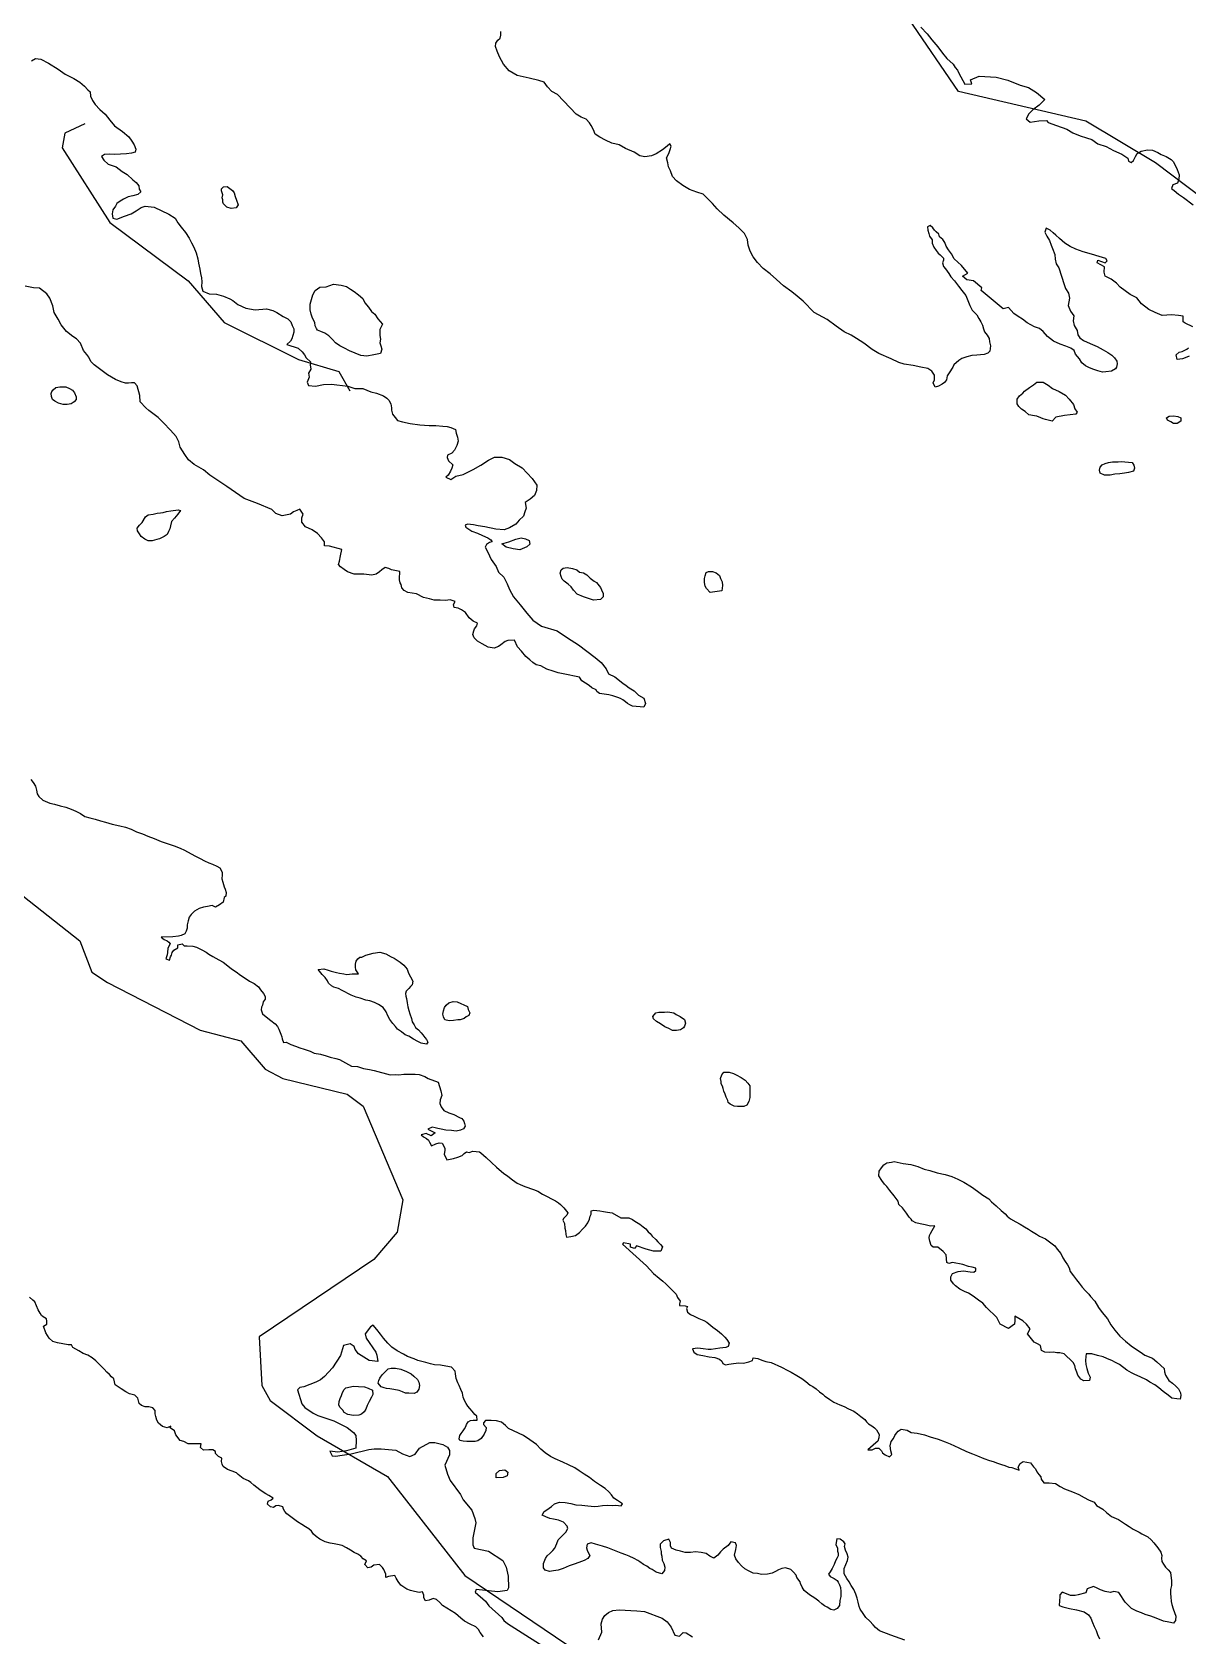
# Model space of a CAD drawing. Header units: metres. Extents: x 13.21 to 19.52, y 42.14 to 46.62.
# Drawn here: x 15.0996 to 15.2269, y 43.8948 to 44.0714 of the extents above; entities that cross this region are included whole.
import ezdxf

# ---------------------------------------------------------------- set-up
doc = ezdxf.new("R2010")
doc.units = ezdxf.units.M
doc.header["$MEASUREMENT"] = 0
doc.layers.add('CESTE', color=5, linetype='Continuous')
doc.layers.add('hr', color=9, linetype='Continuous')

msp = doc.modelspace()

# ---------------------------------------------------------------- linework, layer by layer
at = {"layer": 'CESTE'}
for points in [[(15.2388, 44.04534), (15.22332, 44.057), (15.21567, 44.0616), (15.20163, 44.06487), (15.19616, 44.07288), (15.1871, 44.07905), (15.181, 44.08475), (15.17477, 44.09239), (15.1647, 44.09779), (15.15242, 44.0978), (15.15029, 44.09882), (15.14651, 44.10336), (15.12587, 44.11343), (15.1168, 44.11961), (15.11048, 44.12732), (15.09636, 44.13475), (15.07868, 44.1416), (15.07647, 44.14187), (15.07488, 44.14029), (15.07138, 44.14066)], [(15.10542, 44.06131), (15.10321, 44.06027), (15.10295, 44.05867), (15.10817, 44.05044), (15.1168, 44.04402), (15.12078, 44.03944), (15.12895, 44.03534), (15.13339, 44.03403), (15.13461, 44.03189)], [(15.09141, 43.98195), (15.10489, 43.97133), (15.1062, 43.9679), (15.10793, 43.96676), (15.11814, 43.9615), (15.12262, 43.96034), (15.12527, 43.95721), (15.12725, 43.95618), (15.13433, 43.95444), (15.13608, 43.95314), (15.14044, 43.94283), (15.13984, 43.93927), (15.13725, 43.93625), (15.12461, 43.92773), (15.12491, 43.92238), (15.12583, 43.92071), (15.13101, 43.91682), (15.13876, 43.91235), (15.14727, 43.90145), (15.15849, 43.89386)]]:
    msp.add_lwpolyline(points, dxfattribs=at)
at = {"layer": 'hr'}
for points in [[(15.22744, 44.03894), (15.22661, 44.03935), (15.22637, 44.03949), (15.22639, 44.04012), (15.22587, 44.04018), (15.22508, 44.04027), (15.22407, 44.04018), (15.2233, 44.04052), (15.2226, 44.04087), (15.22179, 44.04147), (15.22127, 44.04213), (15.22054, 44.04251), (15.21943, 44.04332), (15.21904, 44.04375), (15.21845, 44.04418), (15.21778, 44.04454), (15.21768, 44.04497), (15.2177, 44.04556), (15.21691, 44.04598), (15.21698, 44.0463), (15.21777, 44.04598), (15.21799, 44.04621), (15.21787, 44.04648), (15.21711, 44.04669), (15.21627, 44.04696), (15.21535, 44.04722), (15.21455, 44.0475), (15.21392, 44.0478), (15.21335, 44.04818), (15.21275, 44.04866), (15.21236, 44.04903), (15.21208, 44.04931), (15.21173, 44.04961), (15.21128, 44.04981), (15.21115, 44.04936), (15.21138, 44.04894), (15.21166, 44.04844), (15.21185, 44.04793), (15.21207, 44.0474), (15.21217, 44.04711), (15.21223, 44.04693), (15.21229, 44.04639), (15.21241, 44.04589), (15.21268, 44.04543), (15.21327, 44.0436), (15.21343, 44.04316), (15.21375, 44.04264), (15.21387, 44.04211), (15.2137, 44.04129), (15.21396, 44.04067), (15.21434, 44.04016), (15.21428, 44.03961), (15.21437, 44.03908), (15.2147, 44.03853), (15.21478, 44.03806), (15.21501, 44.03773), (15.21542, 44.03743), (15.21613, 44.03713), (15.21692, 44.03677), (15.21756, 44.0364), (15.21807, 44.03612), (15.21854, 44.03582), (15.21883, 44.03555), (15.21908, 44.03518), (15.21911, 44.03487), (15.21905, 44.03452), (15.21892, 44.03431), (15.21847, 44.03406), (15.21786, 44.034), (15.21751, 44.03395), (15.21698, 44.03409), (15.21653, 44.03424), (15.21605, 44.03445), (15.21564, 44.03464), (15.21522, 44.035), (15.21497, 44.03544), (15.21452, 44.03595), (15.21436, 44.03635), (15.21402, 44.03661), (15.21344, 44.03682), (15.21283, 44.03705), (15.21211, 44.03737), (15.21144, 44.03787), (15.21097, 44.03842), (15.21054, 44.03875), (15.21001, 44.03896), (15.20921, 44.03939), (15.20867, 44.03978), (15.20819, 44.0401), (15.20774, 44.04042), (15.20714, 44.04108), (15.20657, 44.04092), (15.20412, 44.04296), (15.20422, 44.04324), (15.20329, 44.04402), (15.20256, 44.04411), (15.20208, 44.04452), (15.20265, 44.04486), (15.20196, 44.04569), (15.20116, 44.04645), (15.20085, 44.04697), (15.20055, 44.04743), (15.20027, 44.04783), (15.20014, 44.04822), (15.19992, 44.04856), (15.19955, 44.04886), (15.19947, 44.04915), (15.19919, 44.04941), (15.199, 44.04959), (15.19881, 44.04984), (15.19853, 44.05009), (15.19824, 44.04996), (15.19826, 44.04959), (15.19836, 44.04923), (15.19846, 44.04895), (15.19875, 44.04852), (15.19875, 44.04815), (15.19891, 44.04773), (15.19916, 44.04735), (15.19938, 44.04707), (15.1996, 44.04689), (15.19999, 44.04652), (15.19999, 44.04629), (15.19989, 44.04601), (15.19999, 44.04558), (15.20021, 44.04533), (15.20056, 44.04482), (15.20078, 44.04445), (15.20119, 44.04402), (15.20164, 44.04344), (15.20199, 44.04294), (15.20243, 44.04239), (15.20268, 44.04184), (15.20287, 44.04129), (15.20315, 44.04079), (15.20364, 44.04028), (15.20386, 44.03985), (15.20408, 44.03951), (15.20427, 44.03912), (15.20439, 44.03872), (15.20451, 44.03841), (15.2048, 44.03804), (15.20502, 44.03765), (15.20506, 44.03728), (15.20516, 44.03685), (15.20509, 44.03627), (15.20487, 44.03605), (15.20448, 44.03589), (15.20366, 44.03583), (15.20311, 44.03579), (15.20257, 44.03563), (15.202, 44.03547), (15.20167, 44.03524), (15.20113, 44.03476), (15.20101, 44.03449), (15.20087, 44.03428), (15.20074, 44.0341), (15.20039, 44.03357), (15.2003, 44.03311), (15.20008, 44.03282), (15.19985, 44.03264), (15.19944, 44.03243), (15.19908, 44.03231), (15.19883, 44.03277), (15.19899, 44.03313), (15.199, 44.03364), (15.19871, 44.03405), (15.19826, 44.03435), (15.1975, 44.03451), (15.19664, 44.03468), (15.19564, 44.03483), (15.19507, 44.03502), (15.19421, 44.03543), (15.19288, 44.03602), (15.19212, 44.03647), (15.19122, 44.03715), (15.1904, 44.03766), (15.18983, 44.03803), (15.18906, 44.03839), (15.18817, 44.03903), (15.18718, 44.03974), (15.18574, 44.04052), (15.18454, 44.04176), (15.18387, 44.04233), (15.18327, 44.04282), (15.18237, 44.04348), (15.18161, 44.04417), (15.18088, 44.04477), (15.18012, 44.04536), (15.17949, 44.04605), (15.17904, 44.04667), (15.17869, 44.04729), (15.17849, 44.04795), (15.17841, 44.04855), (15.17808, 44.04924), (15.17745, 44.04986), (15.17682, 44.05041), (15.17579, 44.05125), (15.17506, 44.05194), (15.17453, 44.05253), (15.17392, 44.05316), (15.17353, 44.05354), (15.17283, 44.05377), (15.17201, 44.05407), (15.17127, 44.05451), (15.17058, 44.05502), (15.17013, 44.05549), (15.16991, 44.05613), (15.16971, 44.05657), (15.16962, 44.05701), (15.16949, 44.05756), (15.16975, 44.05803), (15.16988, 44.05847), (15.16998, 44.05886), (15.16984, 44.05909), (15.16955, 44.05886), (15.16905, 44.05845), (15.16834, 44.05799), (15.16784, 44.05777), (15.1671, 44.05767), (15.16653, 44.05779), (15.16592, 44.0582), (15.16497, 44.05859), (15.16426, 44.05898), (15.16346, 44.05919), (15.16276, 44.05951), (15.16213, 44.05985), (15.16162, 44.06017), (15.16143, 44.06066), (15.16117, 44.06111), (15.16102, 44.06141), (15.16064, 44.0618), (15.16009, 44.06205), (15.15955, 44.06237), (15.15749, 44.06455), (15.15685, 44.06487), (15.15637, 44.06537), (15.15602, 44.0659), (15.15541, 44.06606), (15.15436, 44.06634), (15.15305, 44.06662), (15.15216, 44.06714), (15.15153, 44.06787), (15.15111, 44.06867), (15.15082, 44.06932), (15.15067, 44.06982), (15.1507, 44.07018), (15.15092, 44.07051), (15.15117, 44.07074), (15.15124, 44.07106), (15.15124, 44.07147)], [(15.19749, 44.07195), (15.19819, 44.07123), (15.1987, 44.07055), (15.19937, 44.06977), (15.19988, 44.06908), (15.20035, 44.0685), (15.20105, 44.06786), (15.20127, 44.06752), (15.20153, 44.06722), (15.20166, 44.06688), (15.20235, 44.06566), (15.20309, 44.06571), (15.20296, 44.06614), (15.20391, 44.06655), (15.20577, 44.06644), (15.20707, 44.06612), (15.20842, 44.06557), (15.20934, 44.06529), (15.21022, 44.06475), (15.21115, 44.06399), (15.21052, 44.06335), (15.20981, 44.06284), (15.20939, 44.0624), (15.20908, 44.06184), (15.20953, 44.06147), (15.21048, 44.06163), (15.21134, 44.06167), (15.21152, 44.06146), (15.21242, 44.06112), (15.21357, 44.06071), (15.21423, 44.06033), (15.21502, 44.05999), (15.21574, 44.05976), (15.21633, 44.05956), (15.21699, 44.05909), (15.21791, 44.0588), (15.21869, 44.05838), (15.21962, 44.05795), (15.22027, 44.05752), (15.22036, 44.0572), (15.22064, 44.05706), (15.22089, 44.05727), (15.22114, 44.0577), (15.22131, 44.05802), (15.22176, 44.05829), (15.22246, 44.05845), (15.22301, 44.05841), (15.22358, 44.05815), (15.22395, 44.05793), (15.2245, 44.05769), (15.22504, 44.05738), (15.2253, 44.05712), (15.22573, 44.05628), (15.22595, 44.05567), (15.22589, 44.05522), (15.22576, 44.05477), (15.22525, 44.05458), (15.2251, 44.05419), (15.22539, 44.05398), (15.22588, 44.05357), (15.22643, 44.05318), (15.22748, 44.0524)], [(15.09955, 44.06825), (15.1, 44.06848), (15.10057, 44.06844), (15.10143, 44.06798), (15.10248, 44.06734), (15.10328, 44.06679), (15.1042, 44.06628), (15.10488, 44.06589), (15.10539, 44.06546), (15.10577, 44.06505), (15.106, 44.06481), (15.10606, 44.06436), (15.10628, 44.06386), (15.10657, 44.06342), (15.10708, 44.06289), (15.10765, 44.06236), (15.10819, 44.0617), (15.1087, 44.06108), (15.10956, 44.06046), (15.11026, 44.05987), (15.11061, 44.05941), (15.11087, 44.05899), (15.11105, 44.05853), (15.11097, 44.05819), (15.11058, 44.05806), (15.11, 44.05799), (15.10937, 44.05797), (15.10873, 44.05792), (15.10818, 44.05796), (15.10761, 44.05794), (15.10726, 44.05771), (15.10752, 44.0573), (15.10799, 44.05686), (15.10889, 44.05655), (15.10955, 44.05606), (15.1101, 44.05572), (15.1107, 44.05515), (15.11108, 44.05483), (15.11137, 44.05448), (15.11143, 44.05411), (15.11159, 44.0538), (15.11127, 44.05352), (15.11071, 44.05336), (15.11019, 44.05327), (15.10968, 44.05302), (15.10933, 44.05278), (15.10894, 44.05253), (15.10882, 44.05224), (15.10853, 44.05182), (15.10843, 44.05139), (15.10853, 44.0509), (15.10894, 44.05081), (15.10978, 44.05114), (15.11054, 44.05139), (15.11108, 44.05171), (15.11163, 44.0521), (15.11206, 44.05222), (15.11306, 44.05214), (15.11468, 44.05137), (15.11536, 44.05093), (15.11567, 44.0504), (15.11605, 44.04992), (15.1165, 44.04935), (15.11691, 44.04871), (15.11717, 44.0482), (15.11742, 44.04773), (15.11768, 44.04711), (15.11787, 44.04644), (15.11793, 44.04596), (15.11809, 44.04531), (15.11815, 44.04481), (15.11828, 44.04435), (15.11831, 44.0439), (15.11827, 44.0434), (15.11841, 44.04287), (15.11911, 44.0426), (15.11993, 44.04255), (15.1207, 44.04234), (15.1214, 44.04202), (15.12171, 44.04184), (15.12229, 44.0414), (15.12315, 44.04099), (15.12417, 44.04083), (15.12544, 44.04092), (15.12615, 44.04076), (15.12659, 44.04053), (15.12726, 44.04009), (15.12777, 44.03984), (15.1281, 44.0395), (15.12825, 44.03911), (15.12844, 44.03872), (15.12844, 44.03835), (15.12834, 44.03799), (15.12822, 44.03764), (15.12809, 44.03736), (15.12767, 44.03701), (15.12891, 44.03661), (15.12936, 44.03618), (15.12961, 44.03588), (15.12981, 44.03555), (15.13028, 44.0351), (15.13023, 44.03477), (15.13033, 44.0343), (15.13007, 44.03383), (15.13012, 44.0334), (15.12992, 44.03286), (15.13005, 44.03248), (15.13082, 44.03242), (15.13171, 44.0326), (15.13261, 44.03264), (15.13439, 44.0324), (15.13515, 44.03216), (15.13605, 44.03216), (15.13694, 44.0318), (15.13755, 44.03164), (15.13831, 44.03134), (15.13869, 44.03109), (15.13892, 44.03086), (15.13914, 44.03047), (15.1392, 44.03003), (15.1392, 44.02978), (15.1393, 44.02935), (15.13959, 44.02898), (15.13987, 44.02864), (15.14041, 44.02848), (15.14127, 44.02831), (15.14232, 44.02816), (15.14334, 44.02807), (15.14408, 44.02807), (15.14487, 44.02802), (15.14532, 44.02799), (15.14574, 44.02786), (15.14625, 44.02765), (15.14631, 44.02723), (15.14647, 44.0268), (15.14655, 44.02637), (15.1464, 44.02587), (15.14612, 44.02538), (15.14583, 44.02504), (15.14538, 44.02481), (15.14532, 44.02455), (15.14548, 44.02421), (15.14595, 44.02375), (15.14585, 44.02339), (15.1457, 44.02306), (15.14545, 44.02263), (15.1452, 44.02238), (15.14575, 44.02212), (15.1463, 44.02249), (15.14709, 44.0227), (15.14818, 44.02323), (15.14904, 44.02373), (15.14987, 44.02426), (15.15054, 44.02458), (15.15134, 44.0246), (15.1522, 44.02433), (15.15277, 44.02391), (15.15357, 44.02341), (15.15414, 44.02284), (15.15468, 44.02226), (15.15519, 44.02151), (15.15518, 44.02093), (15.15493, 44.02036), (15.15448, 44.01997), (15.15393, 44.0196), (15.15403, 44.01899), (15.15388, 44.01859), (15.15372, 44.01809), (15.15327, 44.01766), (15.15289, 44.01723), (15.15218, 44.01681), (15.15161, 44.01661), (15.15068, 44.01667), (15.14947, 44.01693), (15.14874, 44.01702), (15.14823, 44.01713), (15.14757, 44.01722), (15.1473, 44.01711), (15.1474, 44.0169), (15.14804, 44.01644), (15.14867, 44.01622), (15.14922, 44.01596), (15.1498, 44.01571), (15.15014, 44.0155), (15.15027, 44.01529), (15.14998, 44.01521), (15.14967, 44.01498), (15.14953, 44.01468), (15.14979, 44.01415), (15.15018, 44.01332), (15.15071, 44.01257), (15.151, 44.01195), (15.15156, 44.0114), (15.15195, 44.01064), (15.1522, 44.01003), (15.15265, 44.00923), (15.15335, 44.00832), (15.15409, 44.00742), (15.15475, 44.00666), (15.15571, 44.00597), (15.15743, 44.00549), (15.15857, 44.00471), (15.15978, 44.00393), (15.1607, 44.00322), (15.16162, 44.00255), (15.16229, 44.002), (15.16283, 44.00129), (15.16311, 44.00072), (15.16381, 44.00039), (15.16466, 43.9997), (15.16505, 43.99946), (15.16536, 43.9992), (15.16593, 43.99886), (15.16641, 43.9984), (15.16697, 43.99806), (15.16718, 43.99748), (15.16697, 43.99705), (15.16575, 43.99719), (15.16546, 43.99732), (15.16518, 43.99748), (15.16495, 43.99765), (15.16469, 43.99787), (15.16441, 43.99803), (15.16412, 43.99814), (15.16358, 43.99831), (15.16314, 43.99842), (15.16262, 43.99851), (15.16209, 43.99858), (15.16181, 43.99878), (15.16172, 43.99899), (15.16127, 43.99921), (15.16095, 43.99947), (15.16015, 43.99998), (15.15989, 44.00038), (15.15809, 44.00072), (15.15757, 44.00084), (15.157, 44.00102), (15.1563, 44.00125), (15.15566, 44.00162), (15.15512, 44.00173), (15.15477, 44.00199), (15.15445, 44.00228), (15.154, 44.00265), (15.15353, 44.00325), (15.15308, 44.00371), (15.15273, 44.00444), (15.15202, 44.00439), (15.15171, 44.00428), (15.15124, 44.00394), (15.15099, 44.00375), (15.1505, 44.00357), (15.14986, 44.00368), (15.1492, 44.00403), (15.14866, 44.00434), (15.14831, 44.00471), (15.14815, 44.00508), (15.14825, 44.00547), (15.14834, 44.00569), (15.1486, 44.00604), (15.14866, 44.0063), (15.14821, 44.00655), (15.14776, 44.00689), (15.14733, 44.00749), (15.14691, 44.00778), (15.14653, 44.00796), (15.14611, 44.00806), (15.14602, 44.00838), (15.14621, 44.0087), (15.14567, 44.00888), (15.14516, 44.00881), (15.14455, 44.00884), (15.14388, 44.00886), (15.14338, 44.00898), (15.14273, 44.00916), (15.14195, 44.00953), (15.14099, 44.00968), (15.14058, 44.00992), (15.14035, 44.01019), (15.14025, 44.01056), (15.14015, 44.01076), (15.14009, 44.01109), (15.14009, 44.01143), (15.14013, 44.01177), (15.14013, 44.012), (15.13921, 44.01219), (15.13889, 44.01232), (15.1385, 44.01244), (15.13813, 44.01219), (15.13786, 44.01198), (15.13751, 44.0117), (15.13704, 44.01161), (15.13614, 44.0117), (15.13509, 44.01172), (15.13436, 44.01198), (15.13399, 44.01221), (15.1336, 44.01251), (15.13338, 44.01276), (15.13348, 44.01315), (15.1336, 44.01374), (15.13373, 44.01443), (15.13239, 44.0148), (15.13182, 44.01482), (15.13182, 44.01526), (15.1315, 44.01571), (15.13105, 44.01619), (15.13045, 44.01658), (15.12974, 44.01692), (15.12931, 44.01743), (15.12933, 44.01793), (15.12946, 44.01833), (15.12911, 44.01888), (15.12876, 44.01872), (15.12841, 44.01858), (15.12809, 44.01833), (15.12716, 44.01812), (15.12647, 44.01839), (15.12602, 44.01883), (15.12446, 44.01951), (15.12296, 44.02004), (15.12106, 44.02135), (15.1192, 44.02261), (15.11851, 44.02321), (15.11748, 44.0238), (15.11685, 44.02431), (15.11644, 44.02488), (15.11593, 44.0257), (15.11577, 44.02627), (15.11548, 44.02689), (15.11487, 44.02756), (15.11409, 44.02838), (15.1135, 44.02896), (15.11249, 44.02973), (15.11215, 44.03003), (15.11154, 44.03068), (15.11147, 44.03139), (15.11121, 44.03246), (15.1109, 44.0328), (15.11055, 44.0328), (15.11023, 44.03274), (15.10991, 44.03274), (15.10943, 44.03288), (15.1088, 44.03315), (15.10794, 44.03368), (15.1072, 44.0342), (15.10647, 44.03475), (15.10609, 44.03514), (15.10587, 44.03562), (15.10564, 44.03589), (15.1053, 44.03635), (15.10497, 44.03714), (15.1045, 44.03761), (15.10409, 44.03789), (15.10342, 44.03844), (15.10281, 44.03916), (15.10249, 44.03979), (15.10205, 44.04052), (15.10192, 44.04126), (15.10156, 44.04211), (15.10125, 44.04257), (15.10045, 44.04321), (15.09976, 44.04325), (15.09886, 44.04343)], [(15.22705, 44.03571), (15.2266, 44.03552), (15.22629, 44.03543), (15.22571, 44.03534), (15.22562, 44.03585), (15.22594, 44.03617), (15.22625, 44.03623), (15.22677, 44.03648), (15.22695, 44.03665)], [(15.09949, 43.98909), (15.09975, 43.98878), (15.09998, 43.98838), (15.1001, 43.98793), (15.10018, 43.98752), (15.10036, 43.98724), (15.10081, 43.98683), (15.10157, 43.98651), (15.10208, 43.98637), (15.10272, 43.98619), (15.10335, 43.98604), (15.10393, 43.98583), (15.10444, 43.98562), (15.10495, 43.98535), (15.10542, 43.98501), (15.10597, 43.98488), (15.10657, 43.98474), (15.10716, 43.98456), (15.10771, 43.98441), (15.10845, 43.98419), (15.10927, 43.98399), (15.1099, 43.98385), (15.11054, 43.98362), (15.11111, 43.98335), (15.11179, 43.98312), (15.11236, 43.98287), (15.11306, 43.98262), (15.11382, 43.98228), (15.11451, 43.98205), (15.11527, 43.9818), (15.11591, 43.98155), (15.11639, 43.98132), (15.11754, 43.98069), (15.11814, 43.98041), (15.11862, 43.98015), (15.1191, 43.97993), (15.11948, 43.97978), (15.11996, 43.97954), (15.12028, 43.97936), (15.12056, 43.97888), (15.12056, 43.97859), (15.12053, 43.97817), (15.12062, 43.9778), (15.12079, 43.97728), (15.12089, 43.97703), (15.12101, 43.97664), (15.12095, 43.97627), (15.12076, 43.97609), (15.12065, 43.97561), (15.12026, 43.97529), (15.11982, 43.97504), (15.11946, 43.97522), (15.11895, 43.97512), (15.11851, 43.97503), (15.11803, 43.9749), (15.11749, 43.97462), (15.11714, 43.97425), (15.11693, 43.97396), (15.1168, 43.97354), (15.1167, 43.97311), (15.1167, 43.97274), (15.11658, 43.9724), (15.11645, 43.97212), (15.11604, 43.97191), (15.11573, 43.97185), (15.11512, 43.97178), (15.11384, 43.97173), (15.11417, 43.97148), (15.11449, 43.97134), (15.11468, 43.97119), (15.11484, 43.971), (15.11458, 43.97052), (15.11455, 43.97004), (15.11449, 43.96979), (15.11434, 43.96935), (15.11477, 43.96921), (15.11487, 43.96956), (15.11496, 43.96976), (15.11503, 43.97004), (15.11523, 43.97029), (15.11566, 43.97055), (15.11566, 43.97089), (15.11614, 43.97102), (15.11636, 43.97077), (15.11671, 43.97078), (15.11734, 43.97073), (15.11773, 43.97062), (15.1183, 43.97036), (15.11878, 43.97007), (15.1191, 43.96988), (15.11951, 43.96961), (15.12017, 43.96924), (15.12068, 43.96897), (15.12119, 43.96859), (15.12158, 43.96824), (15.12209, 43.96792), (15.12256, 43.96756), (15.12307, 43.96722), (15.12358, 43.9669), (15.12409, 43.96665), (15.12454, 43.96628), (15.12479, 43.96594), (15.12511, 43.96555), (15.1253, 43.96522), (15.12527, 43.96491), (15.12508, 43.96461), (15.12498, 43.96424), (15.1249, 43.96402), (15.12483, 43.96372), (15.12499, 43.96328), (15.1254, 43.96297), (15.12591, 43.96258), (15.12639, 43.96219), (15.12665, 43.96189), (15.12681, 43.96161), (15.12703, 43.96105), (15.12713, 43.96077), (15.12716, 43.96054), (15.12729, 43.96015), (15.1276, 43.96017), (15.12811, 43.95993), (15.12862, 43.95974), (15.1291, 43.95954), (15.12957, 43.95941), (15.13024, 43.95917), (15.13069, 43.95897), (15.13139, 43.95884), (15.13202, 43.95867), (15.13243, 43.95854), (15.13307, 43.95838), (15.13348, 43.95827), (15.13479, 43.95755), (15.13546, 43.95749), (15.13612, 43.95726), (15.13679, 43.95715), (15.13729, 43.95704), (15.13907, 43.95658), (15.13968, 43.9566), (15.13999, 43.95658), (15.14057, 43.95665), (15.1411, 43.95667), (15.1418, 43.95667), (15.14225, 43.95661), (15.14286, 43.9564), (15.14323, 43.95618), (15.14435, 43.95576), (15.14464, 43.95481), (15.14476, 43.9543), (15.14457, 43.95382), (15.14454, 43.95341), (15.14467, 43.95307), (15.14495, 43.95265), (15.1455, 43.95238), (15.14607, 43.95222), (15.14667, 43.95188), (15.14693, 43.95176), (15.14718, 43.95149), (15.14722, 43.95121), (15.14732, 43.95094), (15.14713, 43.95064), (15.1468, 43.95048), (15.14633, 43.95039), (15.1458, 43.95046), (15.14519, 43.95048), (15.14467, 43.95059), (15.1443, 43.95068), (15.14401, 43.95076), (15.14367, 43.9508), (15.14319, 43.95059), (15.14401, 43.95018), (15.14356, 43.94986), (15.14303, 43.95011), (15.14246, 43.94997), (15.14274, 43.94977), (15.14307, 43.94956), (15.14329, 43.94938), (15.14338, 43.94915), (15.1436, 43.94876), (15.14409, 43.94899), (15.14446, 43.94908), (15.14478, 43.94904), (15.14509, 43.94851), (15.14509, 43.94823), (15.145, 43.94785), (15.14528, 43.94723), (15.14601, 43.94735), (15.14649, 43.94752), (15.14697, 43.9477), (15.14721, 43.94793), (15.14745, 43.9481), (15.14777, 43.94804), (15.14817, 43.94816), (15.1489, 43.94809), (15.14903, 43.94798), (15.14961, 43.94746), (15.15021, 43.94691), (15.15078, 43.94642), (15.15107, 43.94614), (15.15155, 43.94575), (15.152, 43.94541), (15.15253, 43.945), (15.15304, 43.94466), (15.15337, 43.94451), (15.1539, 43.94429), (15.15482, 43.94395), (15.1553, 43.94377), (15.15584, 43.94345), (15.15635, 43.94317), (15.15683, 43.94293), (15.15727, 43.94269), (15.15758, 43.94248), (15.15781, 43.9423), (15.15816, 43.94194), (15.1586, 43.94137), (15.15851, 43.94111), (15.15815, 43.94076), (15.15807, 43.94059), (15.15826, 43.9402), (15.15829, 43.9397), (15.15836, 43.93942), (15.15838, 43.93899), (15.15848, 43.93871), (15.15896, 43.93878), (15.15946, 43.9389), (15.15989, 43.93923), (15.16024, 43.93959), (15.16055, 43.9399), (15.16082, 43.94028), (15.161, 43.94067), (15.16109, 43.941), (15.16118, 43.94124), (15.16118, 43.9416), (15.16149, 43.94167), (15.16213, 43.94162), (15.16254, 43.94153), (15.16299, 43.94144), (15.1635, 43.94138), (15.16447, 43.94082), (15.16489, 43.94084), (15.16534, 43.94085), (15.16575, 43.94064), (15.166, 43.94046), (15.16655, 43.94014), (15.16693, 43.93985), (15.16722, 43.93962), (15.16747, 43.9393), (15.16769, 43.93911), (15.16791, 43.93881), (15.16832, 43.93845), (15.16852, 43.9382), (15.16883, 43.9379), (15.16903, 43.93763), (15.16887, 43.93717), (15.16805, 43.93715), (15.16763, 43.93728), (15.16725, 43.9374), (15.16617, 43.93776), (15.16597, 43.93746), (15.16552, 43.93762), (15.16553, 43.93793), (15.16473, 43.93808), (15.16463, 43.93794), (15.16729, 43.93553), (15.16805, 43.93472), (15.16868, 43.9342), (15.16909, 43.93385), (15.16942, 43.93356), (15.16974, 43.93324), (15.16999, 43.93299), (15.17017, 43.93278), (15.17053, 43.93241), (15.17068, 43.93205), (15.17097, 43.93164), (15.17092, 43.93135), (15.17092, 43.93118), (15.17152, 43.93113), (15.1718, 43.93107), (15.1717, 43.93083), (15.1718, 43.93043), (15.17212, 43.93019), (15.17253, 43.93), (15.17304, 43.92974), (15.17358, 43.92952), (15.17393, 43.92933), (15.1746, 43.9288), (15.17508, 43.92843), (15.17555, 43.92807), (15.1759, 43.9277), (15.17612, 43.92745), (15.17638, 43.92702), (15.17628, 43.92666), (15.176, 43.92656), (15.17536, 43.92647), (15.17486, 43.9264), (15.17441, 43.92633), (15.17407, 43.92633), (15.17353, 43.9264), (15.17292, 43.92649), (15.17235, 43.9264), (15.17248, 43.92605), (15.17286, 43.9258), (15.17347, 43.92567), (15.17419, 43.92553), (15.17482, 43.92547), (15.17531, 43.92528), (15.17556, 43.92505), (15.17569, 43.92478), (15.17598, 43.92466), (15.17635, 43.92471), (15.17686, 43.92478), (15.17746, 43.92488), (15.17797, 43.92483), (15.17855, 43.92499), (15.17894, 43.92514), (15.17904, 43.9254), (15.17953, 43.92536), (15.17997, 43.92517), (15.18041, 43.92503), (15.18099, 43.9249), (15.18213, 43.9244), (15.18283, 43.92403), (15.18321, 43.92383), (15.18385, 43.92346), (15.18438, 43.92315), (15.18483, 43.92282), (15.18531, 43.92241), (15.1856, 43.92225), (15.18597, 43.922), (15.18632, 43.92166), (15.1867, 43.9214), (15.1869, 43.9212), (15.18721, 43.92102), (15.18747, 43.92081), (15.18791, 43.92054), (15.18858, 43.92024), (15.18905, 43.92006), (15.18954, 43.91981), (15.19011, 43.91954), (15.19052, 43.91924), (15.1909, 43.91894), (15.19131, 43.91862), (15.1915, 43.91837), (15.19172, 43.91816), (15.19211, 43.91793), (15.19239, 43.91769), (15.19262, 43.91748), (15.1929, 43.91699), (15.19286, 43.91661), (15.19274, 43.91624), (15.19253, 43.91604), (15.19166, 43.91528), (15.19214, 43.9153), (15.19249, 43.91546), (15.19287, 43.91546), (15.19316, 43.91519), (15.19326, 43.91496), (15.19357, 43.91473), (15.19405, 43.91452), (15.1943, 43.91478), (15.19418, 43.91519), (15.19411, 43.91574), (15.19423, 43.9162), (15.19448, 43.91654), (15.19462, 43.91686), (15.19481, 43.91713), (15.195, 43.91734), (15.19531, 43.91757), (15.196, 43.91744), (15.19643, 43.91718), (15.19709, 43.91711), (15.19788, 43.91693), (15.19852, 43.91673), (15.19938, 43.91645), (15.20017, 43.91618), (15.20071, 43.91593), (15.20169, 43.91549), (15.20252, 43.91509), (15.20318, 43.91486), (15.20373, 43.91461), (15.20442, 43.91433), (15.20506, 43.9141), (15.20544, 43.91399), (15.20594, 43.91383), (15.20639, 43.91367), (15.20674, 43.91356), (15.20718, 43.91339), (15.20751, 43.91333), (15.20833, 43.91305), (15.2082, 43.91337), (15.20842, 43.91379), (15.20877, 43.91399), (15.20956, 43.91386), (15.20991, 43.91342), (15.21011, 43.91319), (15.21026, 43.91288), (15.21048, 43.91255), (15.2107, 43.9123), (15.21074, 43.91205), (15.21102, 43.91164), (15.21163, 43.91166), (15.21233, 43.91157), (15.21284, 43.91125), (15.21331, 43.911), (15.2142, 43.91065), (15.21487, 43.91036), (15.21548, 43.91002), (15.21595, 43.90977), (15.21658, 43.90951), (15.21683, 43.90915), (15.21754, 43.90874), (15.21795, 43.90837), (15.21848, 43.90796), (15.21925, 43.90762), (15.22001, 43.9071), (15.22042, 43.90684), (15.22087, 43.90656), (15.22154, 43.9062), (15.22182, 43.90602), (15.22248, 43.9057), (15.22287, 43.90538), (15.22315, 43.90504), (15.2236, 43.90451), (15.22392, 43.90403), (15.22402, 43.90364), (15.22398, 43.90336), (15.22404, 43.903), (15.2242, 43.9027), (15.22442, 43.90238), (15.22471, 43.90206), (15.22497, 43.90177), (15.22503, 43.90144), (15.22509, 43.90088), (15.2251, 43.90033), (15.225, 43.89989), (15.22497, 43.89943), (15.22501, 43.89908), (15.22507, 43.89858), (15.22513, 43.89824), (15.22529, 43.89776), (15.22541, 43.89739), (15.22557, 43.89696), (15.22555, 43.89648), (15.22532, 43.8962), (15.22479, 43.89629), (15.22421, 43.89641), (15.22342, 43.89673), (15.22282, 43.89698), (15.22219, 43.89716), (15.2218, 43.89733), (15.22126, 43.89753), (15.22068, 43.89782), (15.22037, 43.89815), (15.21999, 43.89851), (15.21977, 43.89883), (15.21958, 43.89915), (15.2193, 43.89956), (15.21875, 43.89967), (15.21837, 43.89957), (15.2178, 43.8997), (15.21726, 43.89988), (15.21691, 43.90005), (15.2165, 43.90024), (15.2158, 43.89998), (15.21567, 43.89953), (15.21481, 43.89933), (15.21447, 43.89926), (15.21397, 43.89924), (15.21354, 43.89944), (15.21307, 43.8996), (15.21278, 43.89931), (15.21278, 43.8991), (15.21276, 43.89864), (15.21273, 43.89816), (15.21314, 43.89798), (15.21387, 43.89782), (15.21463, 43.89766), (15.21549, 43.89746), (15.21596, 43.89711), (15.21622, 43.89673), (15.21641, 43.89628), (15.21657, 43.89583), (15.21679, 43.89539), (15.21695, 43.89496), (15.21717, 43.89446)], [(15.14933, 43.8947), (15.14896, 43.89518), (15.14879, 43.89549), (15.14847, 43.89579), (15.14787, 43.89609), (15.14723, 43.89643), (15.14682, 43.89673), (15.14625, 43.89728), (15.14482, 43.89815), (15.14453, 43.89847), (15.14415, 43.89879), (15.14377, 43.8989), (15.14336, 43.89872), (15.14294, 43.89864), (15.14275, 43.89899), (15.14275, 43.89929), (15.14263, 43.89963), (15.14224, 43.89958), (15.14173, 43.89967), (15.1413, 43.89979), (15.14088, 43.89995), (15.14022, 43.90038), (15.13993, 43.90077), (15.13973, 43.90114), (15.13955, 43.90143), (15.13888, 43.90132), (15.13856, 43.90122), (15.13857, 43.90159), (15.13834, 43.9021), (15.13821, 43.90232), (15.13786, 43.90265), (15.13726, 43.90259), (15.13697, 43.90237), (15.13659, 43.9023), (15.13628, 43.90264), (15.13646, 43.90305), (15.13608, 43.90328), (15.13583, 43.90356), (15.13548, 43.90378), (15.1351, 43.90399), (15.13469, 43.90422), (15.13424, 43.90449), (15.13377, 43.90474), (15.13326, 43.90486), (15.13287, 43.90492), (15.13246, 43.90499), (15.13189, 43.90517), (15.13132, 43.90544), (15.13091, 43.90574), (15.13062, 43.90599), (15.1304, 43.90634), (15.13011, 43.90657), (15.12973, 43.9068), (15.12934, 43.90705), (15.12883, 43.90736), (15.12811, 43.90791), (15.12769, 43.90823), (15.12746, 43.90848), (15.12732, 43.90876), (15.12722, 43.90901), (15.12674, 43.90917), (15.12646, 43.9091), (15.1262, 43.90892), (15.12588, 43.90901), (15.12556, 43.90929), (15.12562, 43.90965), (15.12595, 43.90979), (15.12616, 43.90997), (15.12569, 43.91024), (15.12536, 43.91043), (15.12508, 43.91063), (15.12471, 43.91088), (15.12436, 43.91113), (15.12403, 43.91141), (15.12371, 43.91168), (15.12346, 43.91186), (15.12285, 43.91214), (15.12232, 43.91257), (15.12213, 43.91275), (15.12165, 43.91292), (15.12114, 43.91312), (15.12066, 43.91344), (15.12054, 43.91369), (15.12048, 43.91401), (15.1205, 43.91435), (15.12016, 43.91456), (15.11983, 43.91488), (15.11981, 43.91511), (15.11952, 43.91527), (15.11907, 43.91529), (15.11849, 43.91523), (15.11815, 43.91554), (15.11824, 43.91593), (15.11779, 43.91595), (15.11735, 43.91594), (15.11682, 43.91594), (15.11634, 43.9162), (15.11593, 43.91633), (15.11545, 43.91693), (15.11532, 43.91739), (15.11483, 43.91771), (15.11491, 43.91789), (15.11449, 43.91772), (15.11397, 43.91786), (15.11354, 43.91821), (15.11335, 43.91855), (15.11323, 43.91894), (15.11316, 43.91924), (15.11319, 43.91962), (15.11293, 43.9199), (15.11248, 43.92001), (15.11207, 43.92001), (15.11166, 43.92017), (15.11141, 43.9204), (15.11128, 43.92099), (15.11093, 43.92132), (15.11033, 43.92145), (15.10995, 43.92166), (15.10944, 43.92202), (15.10877, 43.92245), (15.10861, 43.92309), (15.10838, 43.92334), (15.10813, 43.92358), (15.10787, 43.92383), (15.10756, 43.92417), (15.10734, 43.92437), (15.10701, 43.9247), (15.10663, 43.92508), (15.10622, 43.9254), (15.10575, 43.9257), (15.10524, 43.9259), (15.10476, 43.9262), (15.10411, 43.92657), (15.10396, 43.92683), (15.10361, 43.92686), (15.10301, 43.92695), (15.10241, 43.92707), (15.1019, 43.92722), (15.10149, 43.92759), (15.10113, 43.92818), (15.10088, 43.9289), (15.10126, 43.92912), (15.10126, 43.92944), (15.10122, 43.92971), (15.10085, 43.92992), (15.10065, 43.93008), (15.1005, 43.93035), (15.1003, 43.9307), (15.10011, 43.93114), (15.09992, 43.93157), (15.09969, 43.93178), (15.09932, 43.93209)], [(15.19573, 43.89434), (15.19417, 43.89487), (15.19294, 43.89537), (15.1925, 43.89573), (15.19225, 43.89601), (15.19186, 43.89643), (15.19144, 43.89683), (15.19113, 43.89725), (15.19081, 43.89775), (15.19071, 43.89802), (15.19059, 43.89851), (15.19049, 43.89896), (15.19033, 43.8994), (15.19011, 43.8999), (15.18982, 43.90036), (15.1896, 43.90074), (15.18934, 43.90111), (15.18903, 43.90164), (15.18906, 43.90221), (15.18924, 43.90267), (15.18941, 43.90308), (15.1895, 43.90347), (15.18937, 43.90383), (15.18921, 43.90425), (15.18909, 43.90463), (15.18915, 43.90493), (15.18902, 43.90516), (15.18861, 43.90543), (15.18823, 43.90548), (15.18817, 43.90509), (15.18813, 43.90484), (15.18833, 43.9045), (15.18833, 43.90411), (15.18839, 43.9039), (15.18839, 43.90363), (15.18829, 43.9034), (15.18808, 43.90306), (15.18795, 43.90266), (15.18772, 43.90223), (15.1875, 43.90186), (15.18731, 43.90159), (15.18751, 43.90134), (15.18795, 43.90113), (15.18827, 43.90088), (15.18839, 43.9007), (15.18853, 43.90042), (15.18865, 43.90011), (15.18869, 43.89969), (15.18869, 43.89914), (15.18856, 43.89871), (15.18852, 43.89816), (15.18827, 43.89782), (15.18792, 43.89763), (15.18757, 43.8977), (15.18716, 43.89797), (15.18688, 43.89811), (15.18659, 43.89832), (15.18624, 43.89862), (15.1858, 43.89896), (15.18523, 43.8993), (15.18465, 43.89981), (15.18443, 43.90015), (15.18423, 43.90055), (15.18421, 43.90076), (15.18383, 43.90124), (15.18376, 43.90147), (15.18348, 43.90182), (15.18319, 43.90211), (15.18258, 43.90229), (15.18217, 43.90222), (15.18182, 43.90206), (15.18147, 43.90188), (15.1811, 43.90169), (15.18059, 43.90159), (15.17995, 43.90156), (15.17951, 43.90165), (15.17901, 43.90171), (15.17852, 43.90195), (15.17811, 43.90218), (15.17773, 43.90252), (15.17742, 43.90286), (15.1771, 43.90327), (15.17697, 43.90368), (15.1771, 43.9043), (15.17719, 43.90476), (15.17707, 43.90506), (15.17658, 43.90515), (15.17627, 43.90476), (15.17573, 43.90435), (15.17542, 43.90407), (15.17513, 43.90368), (15.17468, 43.90336), (15.17427, 43.90357), (15.17386, 43.90386), (15.17331, 43.90397), (15.17266, 43.90405), (15.17214, 43.90399), (15.17155, 43.90398), (15.17104, 43.90411), (15.17056, 43.90422), (15.17005, 43.90446), (15.16993, 43.90471), (15.16992, 43.90507), (15.16973, 43.90546), (15.16916, 43.90525), (15.16879, 43.90491), (15.16879, 43.90452), (15.16891, 43.90409), (15.16888, 43.90385), (15.16898, 43.90356), (15.16901, 43.90314), (15.1692, 43.90278), (15.1693, 43.90237), (15.16926, 43.90198), (15.16898, 43.90164), (15.16834, 43.90182), (15.16789, 43.90212), (15.16765, 43.90223), (15.1673, 43.90246), (15.16695, 43.90264), (15.16654, 43.90296), (15.16632, 43.90309), (15.16593, 43.9033), (15.16536, 43.90358), (15.16501, 43.90373), (15.1645, 43.90392), (15.16374, 43.90421), (15.16301, 43.90448), (15.16244, 43.90469), (15.16168, 43.9049), (15.16117, 43.90505), (15.16076, 43.9049), (15.16067, 43.90451), (15.16073, 43.90424), (15.16089, 43.90391), (15.16104, 43.90366), (15.16083, 43.9033), (15.16042, 43.90309), (15.15984, 43.90289), (15.15933, 43.9027), (15.15876, 43.90251), (15.1581, 43.9022), (15.15756, 43.90204), (15.15705, 43.90196), (15.15658, 43.90187), (15.15613, 43.90203), (15.15594, 43.90228), (15.15595, 43.90277), (15.15616, 43.90332), (15.15635, 43.90361), (15.15667, 43.90391), (15.15698, 43.90419), (15.15717, 43.90444), (15.1574, 43.90496), (15.15755, 43.90537), (15.15796, 43.90579), (15.15841, 43.90622), (15.1586, 43.90661), (15.15853, 43.90689), (15.15815, 43.90732), (15.15758, 43.90753), (15.15704, 43.90766), (15.15663, 43.90772), (15.15618, 43.90789), (15.1558, 43.90809), (15.15602, 43.90848), (15.15631, 43.90869), (15.15681, 43.90903), (15.15716, 43.90934), (15.15769, 43.90954), (15.15833, 43.90947), (15.15894, 43.90938), (15.15951, 43.90924), (15.16017, 43.90918), (15.16081, 43.90913), (15.16154, 43.90906), (15.16195, 43.90909), (15.16242, 43.90917), (15.163, 43.9092), (15.16357, 43.90914), (15.16392, 43.90918), (15.16449, 43.90911), (15.16462, 43.90934), (15.16408, 43.90969), (15.1637, 43.90996), (15.16344, 43.91034), (15.16313, 43.91067), (15.16274, 43.91101), (15.16221, 43.91135), (15.16156, 43.91181), (15.16099, 43.91225), (15.16042, 43.91261), (15.15988, 43.91298), (15.15937, 43.91329), (15.15868, 43.91364), (15.15807, 43.91393), (15.15721, 43.91428), (15.1567, 43.91455), (15.15613, 43.91496), (15.15566, 43.91535), (15.15515, 43.91587), (15.15445, 43.9164), (15.15372, 43.91686), (15.1521, 43.91763), (15.15174, 43.91797), (15.15131, 43.91833), (15.15076, 43.91847), (15.15019, 43.91852), (15.14955, 43.9185), (15.14934, 43.91827), (15.14934, 43.91806), (15.14962, 43.91776), (15.14959, 43.91742), (15.1494, 43.91701), (15.14908, 43.91653), (15.14871, 43.91628), (15.14842, 43.91621), (15.14798, 43.91621), (15.1475, 43.91622), (15.14709, 43.91623), (15.14674, 43.9163), (15.14664, 43.91651), (15.14671, 43.91685), (15.14686, 43.9171), (15.14708, 43.91737), (15.14724, 43.9176), (15.14739, 43.91787), (15.14746, 43.91808), (15.14766, 43.91838), (15.14791, 43.91852), (15.14819, 43.91856), (15.14863, 43.91856), (15.14861, 43.91898), (15.14838, 43.91918), (15.1481, 43.91955), (15.14784, 43.91984), (15.14761, 43.9201), (15.14743, 43.92039), (15.14723, 43.92072), (15.1471, 43.92108), (15.14701, 43.92151), (15.14684, 43.92192), (15.14666, 43.92238), (15.1465, 43.92268), (15.14631, 43.92314), (15.14624, 43.92364), (15.14621, 43.92394), (15.14579, 43.92437), (15.14519, 43.92448), (15.14459, 43.92462), (15.14395, 43.92466), (15.14348, 43.92475), (15.14297, 43.92489), (15.14211, 43.92514), (15.1417, 43.92531), (15.14096, 43.92556), (15.14053, 43.92583), (15.13982, 43.92619), (15.13925, 43.92658), (15.13881, 43.92702), (15.1383, 43.92759), (15.13798, 43.92802), (15.13757, 43.92854), (15.13719, 43.92903), (15.1369, 43.92884), (15.1363, 43.92807), (15.13642, 43.92758), (15.13748, 43.92603), (15.13758, 43.92571), (15.13771, 43.92503), (15.13675, 43.92514), (15.13555, 43.92586), (15.13519, 43.92632), (15.1351, 43.92665), (15.13465, 43.92696), (15.13392, 43.92678), (15.1336, 43.92568), (15.13269, 43.92431), (15.13183, 43.92336), (15.13139, 43.923), (15.13088, 43.92273), (15.12955, 43.92221), (15.12911, 43.92215), (15.12886, 43.92189), (15.12933, 43.92036), (15.12966, 43.91996), (15.13058, 43.91932), (15.13109, 43.91906), (15.13284, 43.91847), (15.13433, 43.91776), (15.13503, 43.91719), (15.13528, 43.91687), (15.13531, 43.9163), (15.13528, 43.91548), (15.13424, 43.91519), (15.13328, 43.91502), (15.1324, 43.91513), (15.13268, 43.91461), (15.13303, 43.91458), (15.13477, 43.91484), (15.13672, 43.91532), (15.13729, 43.91539), (15.13805, 43.91539), (15.13967, 43.91524), (15.1404, 43.91484), (15.1412, 43.91455), (15.14182, 43.9148), (15.14227, 43.91547), (15.14341, 43.9161), (15.14398, 43.9161), (15.14486, 43.91586), (15.14535, 43.91558), (15.14557, 43.91522), (15.14557, 43.91473), (15.14509, 43.91359), (15.14538, 43.91261), (15.14567, 43.9119), (15.14679, 43.91035), (15.1471, 43.90977), (15.14806, 43.90863), (15.14838, 43.90774), (15.1485, 43.90724), (15.14814, 43.90561), (15.14816, 43.90483), (15.14829, 43.90447), (15.14987, 43.90412), (15.15147, 43.90308), (15.15181, 43.90235), (15.15205, 43.90136), (15.15208, 43.90008), (15.15192, 43.8998), (15.15091, 43.89964), (15.14852, 43.89989), (15.14843, 43.89962), (15.14955, 43.89861), (15.14992, 43.89811), (15.15136, 43.89683), (15.15157, 43.89649), (15.15199, 43.89615), (15.1571, 43.89288)], [(15.16198, 43.89435), (15.16236, 43.89522), (15.1623, 43.89613), (15.16245, 43.89662), (15.16268, 43.89703), (15.16309, 43.89737), (15.16356, 43.8976), (15.16426, 43.89765), (15.16623, 43.89756), (15.16706, 43.89747), (15.16902, 43.89676), (15.16956, 43.89635), (15.16998, 43.89575), (15.17039, 43.89486), (15.1709, 43.89475), (15.17131, 43.89517), (15.17163, 43.89512), (15.17233, 43.89469)]]:
    msp.add_lwpolyline(points, dxfattribs=at)
for points in [[(15.12108, 44.05213), (15.12071, 44.05248), (15.12064, 44.05268), (15.12061, 44.05293), (15.12055, 44.05314), (15.12061, 44.05349), (15.12049, 44.05394), (15.12049, 44.05415), (15.12071, 44.05435), (15.12112, 44.0544), (15.12141, 44.0542), (15.1217, 44.05395), (15.12186, 44.05371), (15.12198, 44.0533), (15.12214, 44.05289), (15.1223, 44.05239), (15.12208, 44.05207), (15.12153, 44.05199), (15.12108, 44.05213)], [(15.1382, 44.03924), (15.13793, 44.03864), (15.13791, 44.03829), (15.13791, 44.03801), (15.13797, 44.03758), (15.13793, 44.03717), (15.13803, 44.03684), (15.13815, 44.0365), (15.13799, 44.03603), (15.13727, 44.03586), (15.13649, 44.03573), (15.13583, 44.03579), (15.13518, 44.03605), (15.13458, 44.03632), (15.13404, 44.0366), (15.1335, 44.03685), (15.13303, 44.03717), (15.1327, 44.03756), (15.13252, 44.03774), (15.13229, 44.03797), (15.13184, 44.03825), (15.13143, 44.03843), (15.13105, 44.03857), (15.13093, 44.03878), (15.13078, 44.03907), (15.13074, 44.03943), (15.13049, 44.0399), (15.13034, 44.04034), (15.13024, 44.04081), (15.13024, 44.04146), (15.13039, 44.04197), (15.13054, 44.04247), (15.13079, 44.04296), (15.13131, 44.04333), (15.132, 44.04337), (15.1328, 44.04366), (15.13367, 44.04354), (15.13424, 44.0434), (15.13469, 44.04309), (15.13507, 44.04283), (15.13555, 44.04246), (15.13605, 44.04207), (15.13625, 44.04159), (15.13665, 44.04113), (15.137, 44.04062), (15.13735, 44.04033), (15.1377, 44.03982), (15.1382, 44.03924)], [(15.10446, 44.03123), (15.10448, 44.03093), (15.10426, 44.03068), (15.10394, 44.03047), (15.10349, 44.03041), (15.10305, 44.03038), (15.10253, 44.03056), (15.10212, 44.03077), (15.10187, 44.03095), (15.10177, 44.03128), (15.10174, 44.0316), (15.1018, 44.03181), (15.10196, 44.03201), (15.10225, 44.03228), (15.10266, 44.03236), (15.10334, 44.03233), (15.10375, 44.03217), (15.10407, 44.03197), (15.1043, 44.03169), (15.10446, 44.03123)], [(15.21194, 44.02856), (15.21122, 44.02874), (15.21096, 44.02881), (15.21071, 44.02893), (15.21028, 44.02911), (15.21, 44.02915), (15.2094, 44.02927), (15.20899, 44.02961), (15.20856, 44.02987), (15.20828, 44.03017), (15.20809, 44.03048), (15.20809, 44.03098), (15.20834, 44.03135), (15.20871, 44.03163), (15.2089, 44.03188), (15.20947, 44.03227), (15.20988, 44.03255), (15.21027, 44.03284), (15.21097, 44.03287), (15.21151, 44.03254), (15.21199, 44.03217), (15.21271, 44.03181), (15.21342, 44.03144), (15.21383, 44.03098), (15.2143, 44.03041), (15.21444, 44.02993), (15.21469, 44.02954), (15.21456, 44.02933), (15.21331, 44.02917), (15.21237, 44.02901), (15.21194, 44.02856)], [(15.22613, 44.02856), (15.2257, 44.02831), (15.22533, 44.02831), (15.22501, 44.02849), (15.22466, 44.02866), (15.22456, 44.02893), (15.22485, 44.02913), (15.22533, 44.02914), (15.22578, 44.02907), (15.22613, 44.02891), (15.22613, 44.02856)], [(15.22075, 44.02401), (15.22095, 44.02371), (15.22101, 44.02339), (15.22091, 44.02305), (15.22034, 44.02289), (15.2199, 44.02283), (15.21942, 44.02275), (15.21884, 44.02271), (15.21833, 44.02261), (15.21773, 44.02261), (15.21725, 44.02285), (15.21716, 44.02316), (15.21722, 44.02351), (15.21745, 44.02374), (15.2178, 44.0239), (15.21815, 44.02402), (15.2186, 44.02408), (15.21923, 44.0241), (15.21955, 44.02413), (15.22075, 44.02401)], [(15.1121, 44.01802), (15.11241, 44.01826), (15.11296, 44.01833), (15.11339, 44.01842), (15.11376, 44.01846), (15.11407, 44.01849), (15.11442, 44.0186), (15.1149, 44.01869), (15.11569, 44.01878), (15.11598, 44.01871), (15.11566, 44.01832), (15.11531, 44.01787), (15.11499, 44.0175), (15.11486, 44.01702), (15.1148, 44.01672), (15.11464, 44.0164), (15.11449, 44.01608), (15.11416, 44.01585), (15.11365, 44.01562), (15.11334, 44.01553), (15.11283, 44.01539), (15.1124, 44.01539), (15.11205, 44.01557), (15.11164, 44.01587), (15.11146, 44.01615), (15.11123, 44.01649), (15.1112, 44.01679), (15.11146, 44.0171), (15.11175, 44.01741), (15.1121, 44.01802)], [(15.1541, 44.01472), (15.15332, 44.01441), (15.1526, 44.01452), (15.15183, 44.01468), (15.15135, 44.01505), (15.15211, 44.01526), (15.15289, 44.01555), (15.15346, 44.01571), (15.15397, 44.01562), (15.15435, 44.01542), (15.15445, 44.015), (15.1541, 44.01472)], [(15.16221, 44.01026), (15.16234, 44.00998), (15.16252, 44.00957), (15.1625, 44.0092), (15.16221, 44.00892), (15.16144, 44.00885), (15.16033, 44.0092), (15.15966, 44.00952), (15.15925, 44.00995), (15.159, 44.01031), (15.15864, 44.01062), (15.1582, 44.01095), (15.158, 44.01117), (15.15788, 44.01145), (15.15778, 44.01181), (15.15788, 44.01218), (15.15811, 44.01239), (15.15855, 44.01243), (15.15913, 44.01234), (15.1596, 44.01218), (15.15992, 44.01195), (15.16036, 44.01186), (15.16071, 44.01165), (15.16107, 44.01127), (15.16151, 44.01094), (15.16179, 44.01081), (15.16221, 44.01026)], [(15.17428, 44.0097), (15.1739, 44.01014), (15.17375, 44.01039), (15.17365, 44.0108), (15.17365, 44.01124), (15.17375, 44.01153), (15.17384, 44.01188), (15.1741, 44.01201), (15.17454, 44.01201), (15.17496, 44.01186), (15.17531, 44.01156), (15.17544, 44.01123), (15.17562, 44.01087), (15.17566, 44.01045), (15.17559, 44.00988), (15.17428, 44.0097)], [(15.13793, 43.9701), (15.13857, 43.9699), (15.13916, 43.96957), (15.13949, 43.96942), (15.14015, 43.969), (15.14057, 43.96864), (15.14092, 43.9682), (15.14108, 43.96777), (15.1413, 43.96738), (15.14155, 43.96688), (15.14149, 43.96649), (15.1413, 43.96629), (15.14109, 43.96608), (15.14082, 43.9658), (15.14074, 43.96555), (15.14076, 43.96525), (15.14086, 43.965), (15.14092, 43.96449), (15.141, 43.96406), (15.14109, 43.96368), (15.14122, 43.96329), (15.1414, 43.96278), (15.14148, 43.96241), (15.1417, 43.96207), (15.14185, 43.9618), (15.14217, 43.96152), (15.14246, 43.96121), (15.14266, 43.96098), (15.14287, 43.9607), (15.14307, 43.96048), (15.14319, 43.96018), (15.14307, 43.95995), (15.14247, 43.96008), (15.14211, 43.96024), (15.14161, 43.9605), (15.1411, 43.96084), (15.14069, 43.96099), (15.1403, 43.96132), (15.13986, 43.96162), (15.13963, 43.96191), (15.13935, 43.96223), (15.13902, 43.96269), (15.1388, 43.96308), (15.13861, 43.96353), (15.13827, 43.96401), (15.13776, 43.96434), (15.13733, 43.96454), (15.1368, 43.96474), (15.13639, 43.96482), (15.13575, 43.96504), (15.1353, 43.96515), (15.13477, 43.96534), (15.13375, 43.96588), (15.13336, 43.96607), (15.13285, 43.96622), (15.1326, 43.96639), (15.13228, 43.96668), (15.13215, 43.96694), (15.13191, 43.96728), (15.13155, 43.96764), (15.13114, 43.96817), (15.13173, 43.96826), (15.13222, 43.96812), (15.13257, 43.96801), (15.13314, 43.96785), (15.13349, 43.96778), (15.13394, 43.96769), (15.13429, 43.96763), (15.13485, 43.96769), (15.13555, 43.96769), (15.13526, 43.96813), (15.13524, 43.96845), (15.13524, 43.96877), (15.1353, 43.96909), (15.13551, 43.96936), (15.1357, 43.96955), (15.13595, 43.96953), (15.13639, 43.96974), (15.13718, 43.96999), (15.13793, 43.9701)], [(15.14756, 43.96412), (15.14766, 43.96376), (15.14782, 43.96339), (15.1477, 43.96312), (15.14743, 43.96296), (15.14719, 43.96279), (15.14677, 43.96265), (15.14649, 43.96263), (15.14601, 43.96256), (15.14554, 43.96252), (15.14509, 43.96265), (15.14491, 43.96297), (15.14487, 43.96327), (15.14493, 43.96363), (15.14502, 43.96398), (15.14522, 43.96426), (15.14553, 43.96452), (15.14598, 43.96464), (15.14642, 43.9646), (15.14756, 43.96412)], [(15.17097, 43.96299), (15.17145, 43.96269), (15.17157, 43.96227), (15.17148, 43.96193), (15.17136, 43.96175), (15.17103, 43.96155), (15.1706, 43.96146), (15.17015, 43.96147), (15.16974, 43.96168), (15.16929, 43.96188), (15.16882, 43.96218), (15.16837, 43.96246), (15.16804, 43.96276), (15.16798, 43.96301), (15.1683, 43.96339), (15.16862, 43.96348), (15.16928, 43.96348), (15.16963, 43.96351), (15.1703, 43.9634), (15.17055, 43.96324), (15.17097, 43.96299)], [(15.17559, 43.95659), (15.17581, 43.95687), (15.1764, 43.95687), (15.17687, 43.95673), (15.17717, 43.95659), (15.17772, 43.95627), (15.17813, 43.95599), (15.17845, 43.95567), (15.17866, 43.95538), (15.17867, 43.95501), (15.17867, 43.9541), (15.17855, 43.95364), (15.17832, 43.95323), (15.17801, 43.95311), (15.17731, 43.95308), (15.17692, 43.95313), (15.17649, 43.95334), (15.17629, 43.95354), (15.17625, 43.95377), (15.17607, 43.95411), (15.17594, 43.95444), (15.17581, 43.95478), (15.17572, 43.95509), (15.17565, 43.95533), (15.17552, 43.95558), (15.17549, 43.95583), (15.17543, 43.95619), (15.17559, 43.95659)], [(15.19554, 43.94683), (15.1964, 43.9467), (15.19716, 43.94647), (15.19786, 43.9462), (15.19849, 43.94604), (15.19929, 43.94579), (15.20018, 43.94561), (15.20091, 43.94538), (15.20158, 43.94509), (15.20221, 43.94476), (15.20307, 43.94426), (15.20374, 43.94376), (15.20431, 43.94333), (15.20498, 43.94294), (15.20527, 43.94261), (15.2058, 43.94215), (15.20635, 43.94163), (15.20676, 43.94129), (15.20698, 43.94102), (15.20737, 43.94074), (15.20794, 43.94039), (15.20841, 43.94012), (15.20892, 43.93985), (15.20933, 43.9396), (15.20968, 43.93937), (15.21023, 43.93903), (15.21054, 43.93882), (15.21123, 43.93853), (15.21166, 43.9382), (15.21225, 43.93775), (15.21251, 43.93738), (15.2129, 43.9369), (15.21314, 43.93644), (15.21337, 43.93601), (15.21365, 43.93564), (15.21381, 43.93534), (15.21394, 43.93491), (15.2143, 43.93445), (15.21464, 43.93402), (15.21493, 43.93363), (15.21525, 43.9332), (15.21562, 43.93281), (15.21598, 43.93242), (15.21617, 43.93217), (15.21664, 43.93167), (15.21706, 43.93095), (15.21747, 43.9304), (15.21804, 43.92972), (15.2184, 43.92906), (15.21884, 43.92848), (15.21941, 43.9278), (15.22001, 43.92725), (15.22066, 43.92673), (15.22123, 43.92634), (15.22166, 43.92607), (15.22215, 43.92572), (15.223, 43.92538), (15.22348, 43.92499), (15.22392, 43.92456), (15.22427, 43.92423), (15.22433, 43.92389), (15.22443, 43.9235), (15.22463, 43.92321), (15.22481, 43.92293), (15.22522, 43.92263), (15.22557, 43.92229), (15.22586, 43.92199), (15.22608, 43.92156), (15.22611, 43.92126), (15.22603, 43.92085), (15.22568, 43.92089), (15.22513, 43.92098), (15.22472, 43.92131), (15.22417, 43.9217), (15.2237, 43.92213), (15.22325, 43.92243), (15.22272, 43.92274), (15.22234, 43.92298), (15.22166, 43.92334), (15.22107, 43.92359), (15.22068, 43.92375), (15.22017, 43.92404), (15.21935, 43.92467), (15.21884, 43.92494), (15.21859, 43.92507), (15.21796, 43.92533), (15.21758, 43.92551), (15.21694, 43.92569), (15.21633, 43.92585), (15.2157, 43.92587), (15.21567, 43.92557), (15.21564, 43.92514), (15.21567, 43.92468), (15.21576, 43.92425), (15.2159, 43.92373), (15.21612, 43.92327), (15.21606, 43.92293), (15.21545, 43.92287), (15.2151, 43.92308), (15.21478, 43.92351), (15.21465, 43.92384), (15.21453, 43.9242), (15.21443, 43.92457), (15.21425, 43.92491), (15.21395, 43.92523), (15.21358, 43.92558), (15.21326, 43.92585), (15.21278, 43.92597), (15.21246, 43.92598), (15.21211, 43.92603), (15.2117, 43.92599), (15.21116, 43.92603), (15.21078, 43.92621), (15.21068, 43.92676), (15.21033, 43.92697), (15.20998, 43.92715), (15.20925, 43.92806), (15.20954, 43.92862), (15.20913, 43.92914), (15.20871, 43.92948), (15.20785, 43.93001), (15.20783, 43.92953), (15.20782, 43.92914), (15.20716, 43.92866), (15.20624, 43.92914), (15.20586, 43.92987), (15.20472, 43.93094), (15.2043, 43.93143), (15.20385, 43.93177), (15.20325, 43.9322), (15.20274, 43.93255), (15.2023, 43.93273), (15.20179, 43.93298), (15.20131, 43.93334), (15.20109, 43.93355), (15.2008, 43.93396), (15.20081, 43.93435), (15.20096, 43.93469), (15.20159, 43.93492), (15.20217, 43.93501), (15.20293, 43.93488), (15.20334, 43.93486), (15.20356, 43.93502), (15.20354, 43.93529), (15.20314, 43.9354), (15.20274, 43.93546), (15.2021, 43.93569), (15.20098, 43.93592), (15.20058, 43.93581), (15.20034, 43.93593), (15.20027, 43.93674), (15.19994, 43.93714), (15.19937, 43.93759), (15.19886, 43.93762), (15.19864, 43.93778), (15.19848, 43.93826), (15.19842, 43.93863), (15.19844, 43.9389), (15.19857, 43.93911), (15.19873, 43.93943), (15.19904, 43.93995), (15.19855, 43.93991), (15.19797, 43.94007), (15.1974, 43.94016), (15.19695, 43.9403), (15.19654, 43.9405), (15.19641, 43.94069), (15.19622, 43.94091), (15.1959, 43.94133), (15.19546, 43.94192), (15.19508, 43.94231), (15.19498, 43.94265), (15.19457, 43.94324), (15.19409, 43.94384), (15.19376, 43.94427), (15.19348, 43.94454), (15.19319, 43.94496), (15.19288, 43.94546), (15.19291, 43.94597), (15.19314, 43.94633), (15.19341, 43.94668), (15.19376, 43.9469), (15.19427, 43.94695), (15.19456, 43.94702), (15.19554, 43.94683)], [(15.13882, 43.92422), (15.13917, 43.92429), (15.13964, 43.92427), (15.14024, 43.92418), (15.14085, 43.9239), (15.14136, 43.92366), (15.14167, 43.92338), (15.14205, 43.92302), (15.14221, 43.92272), (15.14228, 43.92238), (15.14221, 43.92198), (15.142, 43.92162), (15.14168, 43.92148), (15.1411, 43.92153), (15.14075, 43.92153), (15.14041, 43.92166), (15.14003, 43.92182), (15.13946, 43.92193), (15.13901, 43.92201), (15.13866, 43.92205), (15.13838, 43.92211), (15.13805, 43.92223), (15.13774, 43.92262), (15.13781, 43.92292), (15.13793, 43.92317), (15.13816, 43.92354), (15.13882, 43.92422)], [(15.13502, 43.9223), (15.13555, 43.92227), (15.13622, 43.92221), (15.13663, 43.92209), (15.13711, 43.92184), (15.13714, 43.92139), (15.13698, 43.92109), (15.13673, 43.9206), (15.13651, 43.92015), (15.13638, 43.91978), (15.13619, 43.91948), (15.13591, 43.91923), (15.13559, 43.91911), (15.135, 43.91907), (15.13439, 43.91918), (15.134, 43.91938), (15.13385, 43.91964), (15.13353, 43.91993), (15.1334, 43.92021), (15.13343, 43.9206), (15.13353, 43.92092), (15.13368, 43.92128), (15.13381, 43.92161), (15.13397, 43.92193), (15.13416, 43.92211), (15.13502, 43.9223)], [(15.15195, 43.91241), (15.1515, 43.91223), (15.15074, 43.91221), (15.15074, 43.91267), (15.15109, 43.91301), (15.15167, 43.9131), (15.15201, 43.91283), (15.15195, 43.91241)]]:
    msp.add_lwpolyline(points, close=True, dxfattribs=at)

doc.saveas('drawing.dxf')
